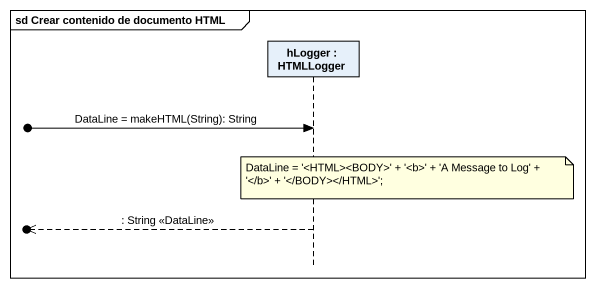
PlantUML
@startuml
mainframe sd Crear contenido de documento HTML
hide footbox
participant "hLogger : HTMLLogger" as hLogger

[o-> hLogger : DataLine = makeHTML(String): String
note over hLogger
  DataLine = '<HTML><BODY>' + '~<b>' + 'A Message to Log' +
  ~'~</b>' + '</BODY></HTML>';
end note
[o<<-- hLogger : : String <<DataLine>>
@enduml
